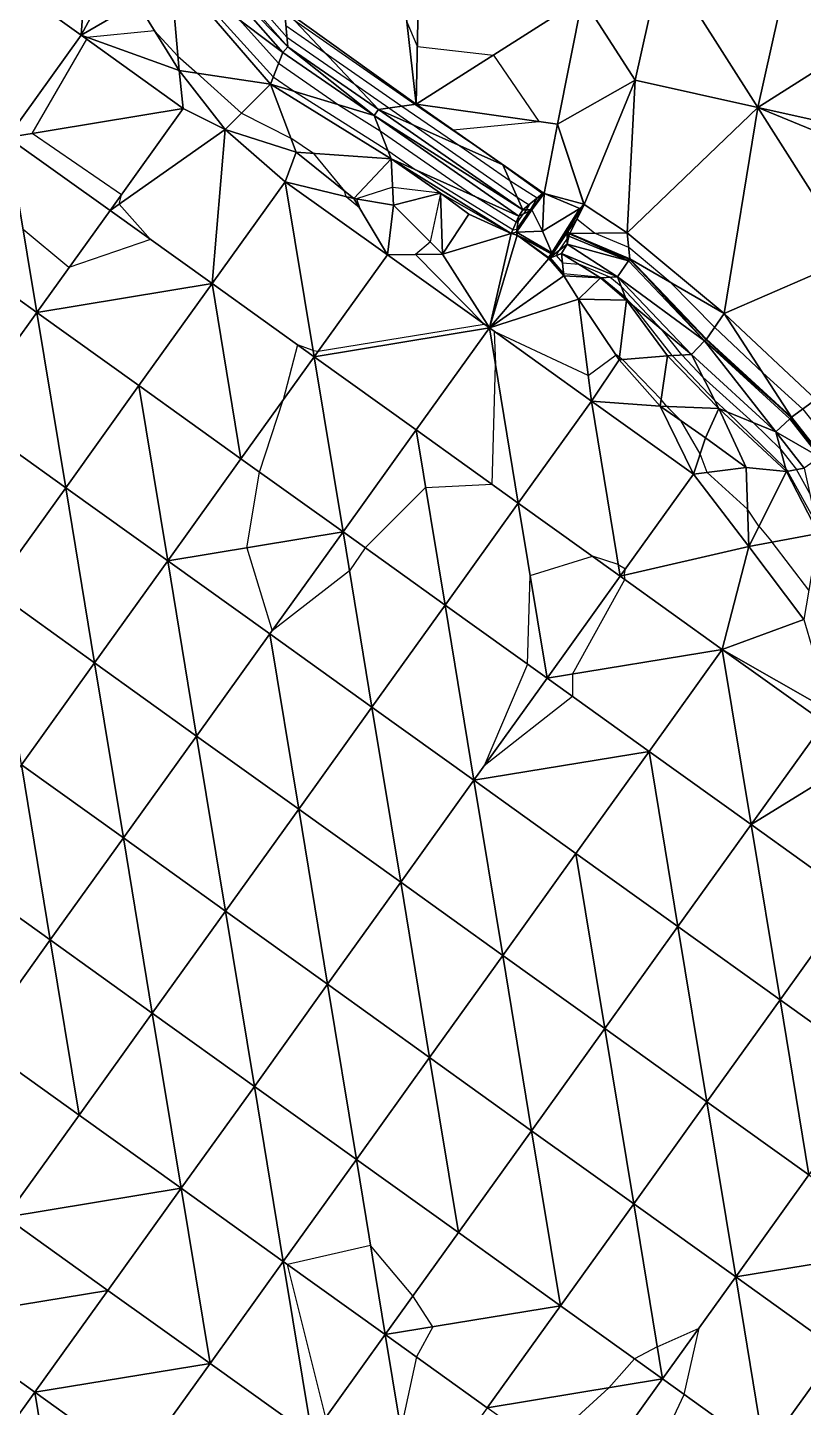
# Model space of a CAD drawing. Extents: x 452550 to 453808, y 451368 to 453069.
# Drawn here: x 453144.6 to 453206.4, y 452437.3 to 452547.2 of the extents above; entities that cross this region are included whole.
import ezdxf

# ---------------------------------------------------------------- set-up
doc = ezdxf.new("R2010")
doc.units = 0
doc.header["$LTSCALE"] = 0.35
doc.header["$MEASUREMENT"] = 0
doc.linetypes.add('DASHED', pattern=[5442.857143, 3628.571429, -1814.285714])
doc.layers.add('Default', color=42, linetype='Continuous', lineweight=25)
doc.layers.add('FPS_Contours-Minor', color=40, linetype='DASHED', lineweight=25)

msp = doc.modelspace()

# ---------------------------------------------------------------- linework, layer by layer
at = {"layer": 'Default', "color": 8, "linetype": 'Continuous', "lineweight": 25}
for points in [[(453148.86, 452546.59, 14), (453140.73, 452552.42, 13.89), (453149.36, 452553.77, 13.92)], [(453151.88, 452552.27, 13.92), (453148.86, 452546.59, 14), (453149.36, 452553.77, 13.92)], [(453164.91, 452545.23, 12.61), (453155.94, 452551.98, 13.63), (453157.26, 452553.94, 12.6)], [(453157.26, 452553.94, 12.6), (453157.71, 452554.34, 12.6), (453165.31, 452545.68, 12.61)], [(453165.31, 452545.68, 12.61), (453164.91, 452545.23, 12.61), (453157.26, 452553.94, 12.6)], [(453157.71, 452554.34, 12.6), (453165.05, 452548.61, 14.15), (453165.31, 452545.68, 12.61)], [(453165.05, 452548.61, 14.15), (453174.08, 452554.02, 13.96), (453175.54, 452541.11, 14.05)], [(453175.54, 452541.11, 14.05), (453174.08, 452554.02, 13.96), (453175.8, 452554.3, 13.91)], [(453188.79, 452549.54, 13.95), (453175.54, 452541.11, 14.05), (453175.8, 452554.3, 13.91)], [(453195.16, 452552.78, 13.88), (453192.98, 452543.02, 13.9), (453188.79, 452549.54, 13.95)], [(453192.98, 452543.02, 13.9), (453195.16, 452552.78, 13.88), (453202.74, 452540.84, 13.9)], [(453202.74, 452540.84, 13.9), (453195.16, 452552.78, 13.88), (453204.92, 452550.6, 13.89)], [(453148.86, 452546.59, 14), (453143.03, 452538.46, 13.99), (453140.73, 452552.42, 13.89)], [(453153.32, 452549.19, 13.96), (453148.86, 452546.59, 14), (453151.88, 452552.27, 13.92)], [(453155.94, 452551.98, 13.63), (453156.66, 452543.79, 14.06), (453153.32, 452549.19, 13.96)], [(453164.91, 452545.23, 12.61), (453163.94, 452542.71, 13.75), (453155.94, 452551.98, 13.63)], [(453163.94, 452542.71, 13.75), (453156.66, 452543.79, 14.06), (453155.94, 452551.98, 13.63)], [(453202.74, 452540.84, 13.9), (453204.92, 452550.6, 13.89), (453214.68, 452548.42, 13.91)], [(453156.66, 452543.79, 14.06), (453148.86, 452546.59, 14), (453153.32, 452549.19, 13.96)], [(453188.79, 452549.54, 13.95), (453186.8, 452539.52, 13.99), (453175.54, 452541.11, 14.05)], [(453188.79, 452549.54, 13.95), (453192.98, 452543.02, 13.9), (453186.8, 452539.52, 13.99)], [(453172.53, 452540.69, 12.61), (453165.31, 452545.68, 12.61), (453165.05, 452548.61, 14.15)], [(453172.53, 452540.69, 12.61), (453165.05, 452548.61, 14.15), (453175.54, 452541.11, 14.05)], [(453212.5, 452538.66, 13.87), (453202.74, 452540.84, 13.9), (453214.68, 452548.42, 13.91)], [(453156.98, 452540.76, 14.07), (453143.03, 452538.46, 13.99), (453148.86, 452546.59, 14)], [(453156.98, 452540.76, 14.07), (453148.86, 452546.59, 14), (453156.66, 452543.79, 14.06)], [(453172.19, 452540.2, 12.61), (453163.94, 452542.71, 13.75), (453164.91, 452545.23, 12.61)], [(453165.31, 452545.68, 12.61), (453172.19, 452540.2, 12.61), (453164.91, 452545.23, 12.61)], [(453165.31, 452545.68, 12.61), (453172.53, 452540.69, 12.61), (453172.19, 452540.2, 12.61)], [(453163.94, 452542.71, 13.75), (453160.32, 452539.09, 14.14), (453156.66, 452543.79, 14.06)], [(453160.32, 452539.09, 14.14), (453156.98, 452540.76, 14.07), (453156.66, 452543.79, 14.06)], [(453163.94, 452542.71, 13.75), (453165.98, 452537.27, 14.06), (453160.32, 452539.09, 14.14)], [(453173.55, 452536.75, 13.72), (453165.98, 452537.27, 14.06), (453163.94, 452542.71, 13.75)], [(453172.19, 452540.2, 12.61), (453173.55, 452536.75, 13.72), (453163.94, 452542.71, 13.75)], [(453186.8, 452539.52, 13.99), (453192.98, 452543.02, 13.9), (453188.91, 452533.12, 13.85)], [(453188.91, 452533.12, 13.85), (453192.98, 452543.02, 13.9), (453192.34, 452530.86, 13.95)], [(453192.98, 452543.02, 13.9), (453202.74, 452540.84, 13.9), (453192.34, 452530.86, 13.95)], [(453151.16, 452532.64, 13.99), (453143.03, 452538.46, 13.99), (453156.98, 452540.76, 14.07)], [(453151.16, 452532.64, 13.99), (453156.98, 452540.76, 14.07), (453160.32, 452539.09, 14.14)], [(453172.19, 452540.2, 12.61), (453172.53, 452540.69, 12.61), (453184.04, 452532.68, 12.61)], [(453172.53, 452540.69, 12.61), (453175.54, 452541.11, 14.05), (453182.43, 452536.26, 13.97)], [(453172.53, 452540.69, 12.61), (453182.43, 452536.26, 13.97), (453184.04, 452532.68, 12.61)], [(453182.43, 452536.26, 13.97), (453175.54, 452541.11, 14.05), (453185.73, 452533.98, 13.89)], [(453175.54, 452541.11, 14.05), (453186.8, 452539.52, 13.99), (453185.73, 452533.98, 13.89)], [(453202.74, 452540.84, 13.9), (453200.05, 452524.43, 13.96), (453192.34, 452530.86, 13.95)], [(453202.74, 452540.84, 13.9), (453210.32, 452528.9, 14.03), (453200.05, 452524.43, 13.96)], [(453202.74, 452540.84, 13.9), (453212.5, 452538.66, 13.87), (453212.3, 452536.9, 13.9)], [(453210.32, 452528.9, 14.03), (453202.74, 452540.84, 13.9), (453212.3, 452536.9, 13.9)], [(453183.7, 452532.18, 12.61), (453173.55, 452536.75, 13.72), (453172.19, 452540.2, 12.61)], [(453184.04, 452532.68, 12.61), (453183.7, 452532.18, 12.61), (453172.19, 452540.2, 12.61)], [(453186.8, 452539.52, 13.99), (453188.88, 452533.13, 13.81), (453185.73, 452533.98, 13.89)], [(453186.8, 452539.52, 13.99), (453188.91, 452533.12, 13.85), (453188.88, 452533.13, 13.81)], [(453145.33, 452524.51, 14.01), (453137.2, 452530.34, 14), (453143.03, 452538.46, 13.99)], [(453151.16, 452532.64, 13.99), (453145.33, 452524.51, 14.01), (453143.03, 452538.46, 13.99)], [(453159.28, 452526.81, 14.02), (453151.16, 452532.64, 13.99), (453160.32, 452539.09, 14.14)], [(453165.11, 452534.93, 14.1), (453159.28, 452526.81, 14.02), (453160.32, 452539.09, 14.14)], [(453165.98, 452537.27, 14.06), (453165.11, 452534.93, 14.1), (453160.32, 452539.09, 14.14)], [(453170.57, 452533.59, 13.99), (453165.11, 452534.93, 14.1), (453165.98, 452537.27, 14.06)], [(453173.55, 452536.75, 13.72), (453170.57, 452533.59, 13.99), (453165.98, 452537.27, 14.06)], [(453173.55, 452536.75, 13.72), (453173.74, 452533.05, 14.18), (453170.57, 452533.59, 13.99)], [(453183.1, 452530.79, 13.74), (453177.47, 452534.02, 14), (453173.55, 452536.75, 13.72)], [(453173.55, 452536.75, 13.72), (453177.47, 452534.02, 14), (453173.74, 452533.05, 14.18)], [(453183.7, 452532.18, 12.61), (453183.1, 452530.79, 13.74), (453173.55, 452536.75, 13.72)], [(453185.73, 452533.98, 13.89), (453185.59, 452533.98, 13.82), (453182.43, 452536.26, 13.97)], [(453182.43, 452536.26, 13.97), (453185.59, 452533.98, 13.82), (453184.04, 452532.68, 12.61)], [(453167.41, 452520.98, 14), (453159.28, 452526.81, 14.02), (453165.11, 452534.93, 14.1)], [(453173.24, 452529.11, 14.06), (453167.41, 452520.98, 14), (453165.11, 452534.93, 14.1)], [(453173.24, 452529.11, 14.06), (453165.11, 452534.93, 14.1), (453170.57, 452533.59, 13.99)], [(453177.47, 452534.02, 14), (453177.64, 452529.16, 13.94), (453173.74, 452533.05, 14.18)], [(453183.1, 452530.79, 13.74), (453179.73, 452532.33, 13.76), (453177.47, 452534.02, 14)], [(453177.47, 452534.02, 14), (453179.73, 452532.33, 13.76), (453177.64, 452529.16, 13.94)], [(453185.59, 452533.98, 13.82), (453184.75, 452532.7, 13.69), (453184.04, 452532.68, 12.61)], [(453185.58, 452530.98, 13.83), (453184.75, 452532.7, 13.69), (453185.73, 452533.98, 13.89)], [(453184.75, 452532.7, 13.69), (453185.59, 452533.98, 13.82), (453185.73, 452533.98, 13.89)], [(453185.58, 452530.98, 13.83), (453185.73, 452533.98, 13.89), (453188.57, 452532.78, 13.78)], [(453185.73, 452533.98, 13.89), (453188.88, 452533.13, 13.81), (453188.57, 452532.78, 13.78)], [(453173.74, 452533.05, 14.18), (453173.24, 452529.11, 14.06), (453170.57, 452533.59, 13.99)], [(453177.64, 452529.16, 13.94), (453173.24, 452529.11, 14.06), (453173.74, 452533.05, 14.18)], [(453184.75, 452532.7, 13.69), (453185.58, 452530.98, 13.83), (453183.51, 452530.92, 13.7)], [(453183.7, 452532.18, 12.61), (453184.75, 452532.7, 13.69), (453183.51, 452530.92, 13.7)], [(453184.04, 452532.68, 12.61), (453184.75, 452532.7, 13.69), (453183.7, 452532.18, 12.61)], [(453186.33, 452529.27, 13.65), (453185.58, 452530.98, 13.83), (453188.57, 452532.78, 13.78)], [(453187.56, 452531.01, 13.63), (453186.09, 452528.8, 13.62), (453188.91, 452533.12, 13.85)], [(453186.09, 452528.8, 13.62), (453186.33, 452529.27, 13.65), (453188.91, 452533.12, 13.85)], [(453186.33, 452529.27, 13.65), (453188.57, 452532.78, 13.78), (453188.91, 452533.12, 13.85)], [(453188.91, 452533.12, 13.85), (453187.77, 452530.79, 13.16), (453187.56, 452531.01, 13.63)], [(453188.91, 452533.12, 13.85), (453192.34, 452530.86, 13.95), (453187.77, 452530.79, 13.16)], [(453188.88, 452533.13, 13.81), (453188.91, 452533.12, 13.85), (453188.57, 452532.78, 13.78)], [(453159.28, 452526.81, 14.02), (453145.33, 452524.51, 14.01), (453151.16, 452532.64, 13.99)], [(453179.73, 452532.33, 13.76), (453183.1, 452530.79, 13.74), (453177.64, 452529.16, 13.94)], [(453183.51, 452530.92, 13.7), (453183.1, 452530.79, 13.74), (453183.7, 452532.18, 12.61)], [(453183.1, 452530.79, 13.74), (453181.36, 452523.28, 14), (453177.64, 452529.16, 13.94)], [(453183.57, 452530.68, 13.72), (453181.36, 452523.28, 14), (453183.1, 452530.79, 13.74)], [(453186.09, 452528.8, 13.62), (453181.36, 452523.28, 14), (453183.57, 452530.68, 13.72)], [(453183.51, 452530.92, 13.7), (453183.57, 452530.68, 13.72), (453183.1, 452530.79, 13.74)], [(453183.51, 452530.92, 13.7), (453185.58, 452530.98, 13.83), (453186.33, 452529.27, 13.65)], [(453183.57, 452530.68, 13.72), (453183.51, 452530.92, 13.7), (453186.33, 452529.27, 13.65)], [(453186.27, 452529.17, 13.64), (453186.07, 452528.88, 13.63), (453183.57, 452530.68, 13.72)], [(453186.09, 452528.8, 13.62), (453183.57, 452530.68, 13.72), (453186.07, 452528.88, 13.63)], [(453186.33, 452529.27, 13.65), (453186.27, 452529.17, 13.64), (453183.57, 452530.68, 13.72)], [(453187.56, 452531.01, 13.63), (453187.55, 452529.95, 12.55), (453186.09, 452528.8, 13.62)], [(453187.55, 452529.95, 12.55), (453187.56, 452531.01, 13.63), (453187.69, 452530.6, 12.56)], [(453187.55, 452529.95, 12.55), (453187.69, 452530.6, 12.56), (453192.44, 452528.62, 12.56)], [(453187.56, 452531.01, 13.63), (453187.77, 452530.79, 13.16), (453187.69, 452530.6, 12.56)], [(453187.69, 452530.6, 12.56), (453187.77, 452530.79, 13.16), (453192.44, 452528.62, 12.56)], [(453187.77, 452530.79, 13.16), (453192.34, 452530.86, 13.95), (453192.55, 452528.79, 13.16)], [(453192.44, 452528.62, 12.56), (453187.77, 452530.79, 13.16), (453192.55, 452528.79, 13.16)], [(453192.34, 452530.86, 13.95), (453200.05, 452524.43, 13.96), (453192.55, 452528.79, 13.16)], [(453145.33, 452524.51, 14.01), (453139.5, 452516.38, 14.03), (453137.2, 452530.34, 14)], [(453187.55, 452529.95, 12.55), (453187.11, 452529.22, 12.56), (453186.09, 452528.8, 13.62)], [(453187.11, 452529.22, 12.56), (453187.55, 452529.95, 12.55), (453191.57, 452527.35, 12.56)], [(453187.55, 452529.95, 12.55), (453192.44, 452528.62, 12.56), (453191.57, 452527.35, 12.56)], [(453181.36, 452523.28, 14), (453167.41, 452520.98, 14), (453173.24, 452529.11, 14.06)], [(453181.36, 452523.28, 14), (453173.24, 452529.11, 14.06), (453177.64, 452529.16, 13.94)], [(453181.36, 452523.28, 14), (453186.09, 452528.8, 13.62), (453187.28, 452527.43, 13.61)], [(453186.09, 452528.8, 13.62), (453186.07, 452528.88, 13.63), (453186.27, 452529.17, 13.64)], [(453186.09, 452528.8, 13.62), (453186.27, 452529.17, 13.64), (453186.33, 452529.27, 13.65)], [(453187.28, 452527.43, 13.61), (453186.09, 452528.8, 13.62), (453187.11, 452529.22, 12.56)], [(453190.21, 452527.26, 13.55), (453187.28, 452527.43, 13.61), (453187.11, 452529.22, 12.56)], [(453190.21, 452527.26, 13.55), (453187.11, 452529.22, 12.56), (453191.57, 452527.35, 12.56)], [(453191.57, 452527.35, 12.56), (453192.44, 452528.62, 12.56), (453198.5, 452522.24, 12.51)], [(453192.44, 452528.62, 12.56), (453192.55, 452528.79, 13.16), (453198.5, 452522.24, 12.51)], [(453192.55, 452528.79, 13.16), (453200.05, 452524.43, 13.96), (453198.64, 452522.39, 13.11)], [(453192.55, 452528.79, 13.16), (453198.64, 452522.39, 13.11), (453198.5, 452522.24, 12.51)], [(453210.32, 452528.9, 14.03), (453207.36, 452517.59, 13.9), (453200.05, 452524.43, 13.96)], [(453181.36, 452523.28, 14), (453187.28, 452527.43, 13.61), (453188.45, 452525.56, 13.8)], [(453187.28, 452527.43, 13.61), (453190.21, 452527.26, 13.55), (453188.45, 452525.56, 13.8)], [(453190.21, 452527.26, 13.55), (453192.28, 452525.49, 13.62), (453188.45, 452525.56, 13.8)], [(453192.28, 452525.49, 13.62), (453190.21, 452527.26, 13.55), (453191.57, 452527.35, 12.56)], [(453191.57, 452527.35, 12.56), (453198.5, 452522.24, 12.51), (453197.45, 452521.17, 12.51)], [(453192.28, 452525.49, 13.62), (453191.57, 452527.35, 12.56), (453197.45, 452521.17, 12.51)], [(453153.46, 452518.68, 14.02), (453145.33, 452524.51, 14.01), (453159.28, 452526.81, 14.02)], [(453161.58, 452512.85, 14), (453153.46, 452518.68, 14.02), (453159.28, 452526.81, 14.02)], [(453167.41, 452520.98, 14), (453161.58, 452512.85, 14), (453159.28, 452526.81, 14.02)], [(453189.49, 452517.45, 14.07), (453181.36, 452523.28, 14), (453188.45, 452525.56, 13.8)], [(453189.49, 452517.45, 14.07), (453188.45, 452525.56, 13.8), (453191.71, 452520.74, 14.02)], [(453188.45, 452525.56, 13.8), (453192.28, 452525.49, 13.62), (453191.71, 452520.74, 14.02)], [(453192.28, 452525.49, 13.62), (453195.54, 452521.06, 13.74), (453191.71, 452520.74, 14.02)], [(453197.45, 452521.17, 12.51), (453195.54, 452521.06, 13.74), (453192.28, 452525.49, 13.62)], [(453147.63, 452510.55, 14.02), (453139.5, 452516.38, 14.03), (453145.33, 452524.51, 14.01)], [(453153.46, 452518.68, 14.02), (453147.63, 452510.55, 14.02), (453145.33, 452524.51, 14.01)], [(453198.64, 452522.39, 13.11), (453200.05, 452524.43, 13.96), (453205.42, 452516.16, 13.16)], [(453200.05, 452524.43, 13.96), (453207.36, 452517.59, 13.9), (453205.42, 452516.16, 13.16)], [(453175.54, 452515.15, 13.96), (453167.41, 452520.98, 14), (453181.36, 452523.28, 14)], [(453183.66, 452509.32, 14.01), (453175.54, 452515.15, 13.96), (453181.36, 452523.28, 14)], [(453189.49, 452517.45, 14.07), (453183.66, 452509.32, 14.01), (453181.36, 452523.28, 14)], [(453197.45, 452521.17, 12.51), (453198.5, 452522.24, 12.51), (453204.17, 452515, 12.56)], [(453198.5, 452522.24, 12.51), (453198.64, 452522.39, 13.11), (453205.42, 452516.16, 13.16)], [(453198.5, 452522.24, 12.51), (453205.42, 452516.16, 13.16), (453205.28, 452516.03, 12.56)], [(453198.5, 452522.24, 12.51), (453205.28, 452516.03, 12.56), (453204.17, 452515, 12.56)], [(453169.71, 452507.03, 13.98), (453161.58, 452512.85, 14), (453167.41, 452520.98, 14)], [(453175.54, 452515.15, 13.96), (453169.71, 452507.03, 13.98), (453167.41, 452520.98, 14)], [(453189.49, 452517.45, 14.07), (453191.71, 452520.74, 14.02), (453194.96, 452517.05, 14.04)], [(453191.71, 452520.74, 14.02), (453195.54, 452521.06, 13.74), (453194.96, 452517.05, 14.04)], [(453199.63, 452516.87, 13.67), (453194.96, 452517.05, 14.04), (453195.54, 452521.06, 13.74)], [(453197.45, 452521.17, 12.51), (453199.63, 452516.87, 13.67), (453195.54, 452521.06, 13.74)], [(453199.63, 452516.87, 13.67), (453197.45, 452521.17, 12.51), (453204.17, 452515, 12.56)], [(453155.75, 452504.73, 14.02), (453147.63, 452510.55, 14.02), (453153.46, 452518.68, 14.02)], [(453161.58, 452512.85, 14), (453155.75, 452504.73, 14.02), (453153.46, 452518.68, 14.02)], [(453191.79, 452503.5, 14), (453183.66, 452509.32, 14.01), (453189.49, 452517.45, 14.07)], [(453197.62, 452511.62, 14.06), (453191.79, 452503.5, 14), (453189.49, 452517.45, 14.07)], [(453197.62, 452511.62, 14.06), (453189.49, 452517.45, 14.07), (453194.96, 452517.05, 14.04)], [(453205.42, 452516.16, 13.16), (453207.36, 452517.59, 13.9), (453207.83, 452513.09, 13.17)], [(453147.63, 452510.55, 14.02), (453141.8, 452502.43, 14.04), (453139.5, 452516.38, 14.03)], [(453197.62, 452511.62, 14.06), (453194.96, 452517.05, 14.04), (453198.56, 452514.52, 13.95)], [(453194.96, 452517.05, 14.04), (453199.63, 452516.87, 13.67), (453198.56, 452514.52, 13.95)], [(453198.56, 452514.52, 13.95), (453199.63, 452516.87, 13.67), (453201.81, 452512.17, 13.82)], [(453204.17, 452515, 12.56), (453205.01, 452511.85, 13.57), (453199.63, 452516.87, 13.67)], [(453205.01, 452511.85, 13.57), (453201.81, 452512.17, 13.82), (453199.63, 452516.87, 13.67)], [(453177.83, 452501.2, 14.08), (453169.71, 452507.03, 13.98), (453175.54, 452515.15, 13.96)], [(453183.66, 452509.32, 14.01), (453177.83, 452501.2, 14.08), (453175.54, 452515.15, 13.96)], [(453205.28, 452516.03, 12.56), (453207.67, 452512.98, 12.57), (453204.17, 452515, 12.56)], [(453205.42, 452516.16, 13.16), (453207.83, 452513.09, 13.17), (453205.28, 452516.03, 12.56)], [(453205.28, 452516.03, 12.56), (453207.83, 452513.09, 13.17), (453207.67, 452512.98, 12.57)], [(453197.62, 452511.62, 14.06), (453198.56, 452514.52, 13.95), (453201.81, 452512.17, 13.82)], [(453204.17, 452515, 12.56), (453207.67, 452512.98, 12.57), (453206.43, 452512.12, 12.57)], [(453205.01, 452511.85, 13.57), (453204.17, 452515, 12.56), (453206.43, 452512.12, 12.57)], [(453169.71, 452507.03, 13.98), (453155.75, 452504.73, 14.02), (453161.58, 452512.85, 14)], [(453197.62, 452511.62, 14.06), (453201.81, 452512.17, 13.82), (453202.02, 452505.87, 14.16)], [(453201.81, 452512.17, 13.82), (453205.01, 452511.85, 13.57), (453202.02, 452505.87, 14.16)], [(453205.01, 452511.85, 13.57), (453207.56, 452506.89, 13.68), (453202.02, 452505.87, 14.16)], [(453207.56, 452506.89, 13.68), (453205.01, 452511.85, 13.57), (453206.43, 452512.12, 12.57)], [(453191.79, 452503.5, 14), (453197.62, 452511.62, 14.06), (453202.02, 452505.87, 14.16)], [(453149.93, 452496.6, 14.05), (453141.8, 452502.43, 14.04), (453147.63, 452510.55, 14.02)], [(453155.75, 452504.73, 14.02), (453149.93, 452496.6, 14.05), (453147.63, 452510.55, 14.02)], [(453185.96, 452495.37, 13.98), (453177.83, 452501.2, 14.08), (453183.66, 452509.32, 14.01)], [(453191.79, 452503.5, 14), (453185.96, 452495.37, 13.98), (453183.66, 452509.32, 14.01)], [(453163.88, 452498.9, 14), (453155.75, 452504.73, 14.02), (453169.71, 452507.03, 13.98)], [(453172.01, 452493.07, 14.08), (453163.88, 452498.9, 14), (453169.71, 452507.03, 13.98)], [(453177.83, 452501.2, 14.08), (453172.01, 452493.07, 14.08), (453169.71, 452507.03, 13.98)], [(453202.02, 452505.87, 14.16), (453207.56, 452506.89, 13.68), (453206.41, 452500.05, 14.17)], [(453199.91, 452497.67, 14.11), (453191.79, 452503.5, 14), (453202.02, 452505.87, 14.16)], [(453199.91, 452497.67, 14.11), (453202.02, 452505.87, 14.16), (453206.41, 452500.05, 14.17)], [(453158.05, 452490.77, 14.01), (453149.93, 452496.6, 14.05), (453155.75, 452504.73, 14.02)], [(453163.88, 452498.9, 14), (453158.05, 452490.77, 14.01), (453155.75, 452504.73, 14.02)], [(453199.91, 452497.67, 14.11), (453185.96, 452495.37, 13.98), (453191.79, 452503.5, 14)], [(453149.93, 452496.6, 14.05), (453144.1, 452488.47, 14.04), (453141.8, 452502.43, 14.04)], [(453180.13, 452487.24, 14), (453172.01, 452493.07, 14.08), (453177.83, 452501.2, 14.08)], [(453185.96, 452495.37, 13.98), (453180.13, 452487.24, 14), (453177.83, 452501.2, 14.08)], [(453199.91, 452497.67, 14.11), (453206.41, 452500.05, 14.17), (453208.56, 452492.71, 14.18)], [(453166.18, 452484.94, 14.08), (453158.05, 452490.77, 14.01), (453163.88, 452498.9, 14)], [(453172.01, 452493.07, 14.08), (453166.18, 452484.94, 14.08), (453163.88, 452498.9, 14)], [(453194.09, 452489.54, 14.06), (453185.96, 452495.37, 13.98), (453199.91, 452497.67, 14.11)], [(453202.21, 452483.71, 14.07), (453194.09, 452489.54, 14.06), (453199.91, 452497.67, 14.11)], [(453208.04, 452491.84, 14.11), (453202.21, 452483.71, 14.07), (453199.91, 452497.67, 14.11)], [(453208.04, 452491.84, 14.11), (453199.91, 452497.67, 14.11), (453208.56, 452492.71, 14.18)], [(453152.22, 452482.65, 14.03), (453144.1, 452488.47, 14.04), (453149.93, 452496.6, 14.05)], [(453158.05, 452490.77, 14.01), (453152.22, 452482.65, 14.03), (453149.93, 452496.6, 14.05)], [(453194.09, 452489.54, 14.06), (453180.13, 452487.24, 14), (453185.96, 452495.37, 13.98)], [(453174.3, 452479.12, 14.01), (453166.18, 452484.94, 14.08), (453172.01, 452493.07, 14.08)], [(453180.13, 452487.24, 14), (453174.3, 452479.12, 14.01), (453172.01, 452493.07, 14.08)], [(453202.21, 452483.71, 14.07), (453208.04, 452491.84, 14.11), (453210.98, 452489.15, 14.1)], [(453160.35, 452476.82, 14.09), (453152.22, 452482.65, 14.03), (453158.05, 452490.77, 14.01)], [(453166.18, 452484.94, 14.08), (453160.35, 452476.82, 14.09), (453158.05, 452490.77, 14.01)], [(453188.26, 452481.42, 14.04), (453180.13, 452487.24, 14), (453194.09, 452489.54, 14.06)], [(453196.38, 452475.59, 14.07), (453188.26, 452481.42, 14.04), (453194.09, 452489.54, 14.06)], [(453202.21, 452483.71, 14.07), (453196.38, 452475.59, 14.07), (453194.09, 452489.54, 14.06)], [(453210.34, 452477.89, 14.03), (453202.21, 452483.71, 14.07), (453210.98, 452489.15, 14.1)], [(453146.4, 452474.52, 14.02), (453138.27, 452480.35, 14.02), (453144.1, 452488.47, 14.04)], [(453152.22, 452482.65, 14.03), (453146.4, 452474.52, 14.02), (453144.1, 452488.47, 14.04)], [(453182.43, 452473.29, 14.05), (453174.3, 452479.12, 14.01), (453180.13, 452487.24, 14)], [(453188.26, 452481.42, 14.04), (453182.43, 452473.29, 14.05), (453180.13, 452487.24, 14)], [(453168.48, 452470.99, 14.03), (453160.35, 452476.82, 14.09), (453166.18, 452484.94, 14.08)], [(453174.3, 452479.12, 14.01), (453168.48, 452470.99, 14.03), (453166.18, 452484.94, 14.08)], [(453204.51, 452469.76, 14.03), (453196.38, 452475.59, 14.07), (453202.21, 452483.71, 14.07)], [(453210.34, 452477.89, 14.03), (453204.51, 452469.76, 14.03), (453202.21, 452483.71, 14.07)], [(453154.52, 452468.69, 14.08), (453146.4, 452474.52, 14.02), (453152.22, 452482.65, 14.03)], [(453160.35, 452476.82, 14.09), (453154.52, 452468.69, 14.08), (453152.22, 452482.65, 14.03)], [(453190.56, 452467.46, 14.07), (453182.43, 452473.29, 14.05), (453188.26, 452481.42, 14.04)], [(453196.38, 452475.59, 14.07), (453190.56, 452467.46, 14.07), (453188.26, 452481.42, 14.04)], [(453146.4, 452474.52, 14.02), (453140.57, 452466.39, 14.02), (453138.27, 452480.35, 14.02)], [(453176.6, 452465.16, 14.04), (453168.48, 452470.99, 14.03), (453174.3, 452479.12, 14.01)], [(453182.43, 452473.29, 14.05), (453176.6, 452465.16, 14.04), (453174.3, 452479.12, 14.01)], [(453212.64, 452463.93, 14.03), (453204.51, 452469.76, 14.03), (453210.34, 452477.89, 14.03)], [(453162.65, 452462.86, 14.01), (453154.52, 452468.69, 14.08), (453160.35, 452476.82, 14.09)], [(453168.48, 452470.99, 14.03), (453162.65, 452462.86, 14.01), (453160.35, 452476.82, 14.09)], [(453198.68, 452461.63, 14.05), (453190.56, 452467.46, 14.07), (453196.38, 452475.59, 14.07)], [(453204.51, 452469.76, 14.03), (453198.68, 452461.63, 14.05), (453196.38, 452475.59, 14.07)], [(453148.69, 452460.57, 14.08), (453140.57, 452466.39, 14.02), (453146.4, 452474.52, 14.02)], [(453154.52, 452468.69, 14.08), (453148.69, 452460.57, 14.08), (453146.4, 452474.52, 14.02)], [(453184.73, 452459.33, 14.06), (453176.6, 452465.16, 14.04), (453182.43, 452473.29, 14.05)], [(453190.56, 452467.46, 14.07), (453184.73, 452459.33, 14.06), (453182.43, 452473.29, 14.05)], [(453170.77, 452457.04, 14.01), (453162.65, 452462.86, 14.01), (453168.48, 452470.99, 14.03)], [(453176.6, 452465.16, 14.04), (453170.77, 452457.04, 14.01), (453168.48, 452470.99, 14.03)], [(453206.81, 452455.81, 14.02), (453198.68, 452461.63, 14.05), (453204.51, 452469.76, 14.03)], [(453212.64, 452463.93, 14.03), (453206.81, 452455.81, 14.02), (453204.51, 452469.76, 14.03)], [(453156.82, 452454.74, 14.01), (453148.69, 452460.57, 14.08), (453154.52, 452468.69, 14.08)], [(453162.65, 452462.86, 14.01), (453156.82, 452454.74, 14.01), (453154.52, 452468.69, 14.08)], [(453192.86, 452453.51, 14.06), (453184.73, 452459.33, 14.06), (453190.56, 452467.46, 14.07)], [(453198.68, 452461.63, 14.05), (453192.86, 452453.51, 14.06), (453190.56, 452467.46, 14.07)], [(453148.69, 452460.57, 14.08), (453142.87, 452452.44, 14.05), (453140.57, 452466.39, 14.02)], [(453178.9, 452451.21, 14.02), (453170.77, 452457.04, 14.01), (453176.6, 452465.16, 14.04)], [(453184.73, 452459.33, 14.06), (453178.9, 452451.21, 14.02), (453176.6, 452465.16, 14.04)], [(453164.95, 452448.91, 14), (453156.82, 452454.74, 14.01), (453162.65, 452462.86, 14.01)], [(453170.77, 452457.04, 14.01), (453164.95, 452448.91, 14), (453162.65, 452462.86, 14.01)], [(453200.98, 452447.68, 14.01), (453192.86, 452453.51, 14.06), (453198.68, 452461.63, 14.05)], [(453206.81, 452455.81, 14.02), (453200.98, 452447.68, 14.01), (453198.68, 452461.63, 14.05)], [(453156.82, 452454.74, 14.01), (453142.87, 452452.44, 14.05), (453148.69, 452460.57, 14.08)], [(453187.03, 452445.38, 14.04), (453178.9, 452451.21, 14.02), (453184.73, 452459.33, 14.06)], [(453192.86, 452453.51, 14.06), (453187.03, 452445.38, 14.04), (453184.73, 452459.33, 14.06)], [(453173.07, 452443.08, 13.99), (453164.95, 452448.91, 14), (453170.77, 452457.04, 14.01)], [(453178.9, 452451.21, 14.02), (453173.07, 452443.08, 13.99), (453170.77, 452457.04, 14.01)], [(453214.94, 452449.98, 14.08), (453200.98, 452447.68, 14.01), (453206.81, 452455.81, 14.02)], [(453150.99, 452446.61, 14), (453142.87, 452452.44, 14.05), (453156.82, 452454.74, 14.01)], [(453159.12, 452440.78, 14.01), (453150.99, 452446.61, 14), (453156.82, 452454.74, 14.01)], [(453164.95, 452448.91, 14), (453159.12, 452440.78, 14.01), (453156.82, 452454.74, 14.01)], [(453195.15, 452439.55, 13.99), (453187.03, 452445.38, 14.04), (453192.86, 452453.51, 14.06)], [(453200.98, 452447.68, 14.01), (453195.15, 452439.55, 13.99), (453192.86, 452453.51, 14.06)], [(453150.99, 452446.61, 14), (453137.04, 452444.31, 14.02), (453142.87, 452452.44, 14.05)], [(453187.03, 452445.38, 14.04), (453173.07, 452443.08, 13.99), (453178.9, 452451.21, 14.02)], [(453209.11, 452441.85, 14.07), (453200.98, 452447.68, 14.01), (453214.94, 452449.98, 14.08)], [(453167.25, 452434.96, 14), (453159.12, 452440.78, 14.01), (453164.95, 452448.91, 14)], [(453173.07, 452443.08, 13.99), (453167.25, 452434.96, 14), (453164.95, 452448.91, 14)], [(453203.28, 452433.73, 14.05), (453195.15, 452439.55, 13.99), (453200.98, 452447.68, 14.01)], [(453209.11, 452441.85, 14.07), (453203.28, 452433.73, 14.05), (453200.98, 452447.68, 14.01)], [(453145.16, 452438.49, 14.01), (453137.04, 452444.31, 14.02), (453150.99, 452446.61, 14)], [(453159.12, 452440.78, 14.01), (453145.16, 452438.49, 14.01), (453150.99, 452446.61, 14)], [(453181.2, 452437.25, 14.03), (453173.07, 452443.08, 13.99), (453187.03, 452445.38, 14.04)], [(453195.15, 452439.55, 13.99), (453181.2, 452437.25, 14.03), (453187.03, 452445.38, 14.04)], [(453145.16, 452438.49, 14.01), (453139.34, 452430.36, 14.02), (453137.04, 452444.31, 14.02)], [(453175.37, 452429.13, 14.01), (453167.25, 452434.96, 14), (453173.07, 452443.08, 13.99)], [(453181.2, 452437.25, 14.03), (453175.37, 452429.13, 14.01), (453173.07, 452443.08, 13.99)], [(453211.41, 452427.9, 14), (453203.28, 452433.73, 14.05), (453209.11, 452441.85, 14.07)], [(453153.29, 452432.66, 14.02), (453145.16, 452438.49, 14.01), (453159.12, 452440.78, 14.01)], [(453167.25, 452434.96, 14), (453153.29, 452432.66, 14.02), (453159.12, 452440.78, 14.01)], [(453189.33, 452431.43, 13.97), (453181.2, 452437.25, 14.03), (453195.15, 452439.55, 13.99)], [(453203.28, 452433.73, 14.05), (453189.33, 452431.43, 13.97), (453195.15, 452439.55, 13.99)], [(453147.46, 452424.53, 14.04), (453139.34, 452430.36, 14.02), (453145.16, 452438.49, 14.01)], [(453153.29, 452432.66, 14.02), (453147.46, 452424.53, 14.04), (453145.16, 452438.49, 14.01)]]:
    msp.add_3dface(points, dxfattribs=at)
at = {"layer": 'FPS_Contours-Minor', "color": 12, "linetype": 'Continuous', "lineweight": 25}
for p, q in [((453159.59, 452552.87, 13), (453165.24, 452546.43, 13)), ((453164.15, 452543.27, 13.5), (453157.05, 452551.14, 13.5)), ((453164.57, 452544.36, 13), (453161.44, 452547.84, 13)), ((453165.16, 452547.37, 13.5), (453168.22, 452545.26, 13.5)), ((453165.8, 452547.82, 14), (453175.44, 452541.1, 14)), ((453175.63, 452545.69, 14), (453174.8, 452547.69, 14)), ((453144.95, 452538.78, 14), (453149.31, 452546.27, 14)), ((453149.31, 452546.27, 14), (453149.32, 452546.42, 14)), ((453154.7, 452546.95, 14), (453149.32, 452546.42, 14)), ((453156.56, 452544.93, 14), (453154.7, 452546.95, 14)), ((453165.24, 452546.43, 13), (453170.64, 452542.7, 13)), ((453156.56, 452544.93, 14), (453158.1, 452543.57, 14)), ((453168.22, 452545.26, 13.5), (453174.4, 452540.95, 13.5)), ((453175.63, 452545.69, 14), (453181.68, 452545.02, 14)), ((453181.68, 452545.02, 14), (453185.31, 452539.73, 14)), ((453164.57, 452544.36, 13), (453169.36, 452541.06, 13)), ((453161.63, 452540.4, 14), (453158.1, 452543.57, 14)), ((453164.15, 452543.27, 13.5), (453165.76, 452542.16, 13.5)), ((453170.64, 452542.7, 13), (453173.35, 452540.8, 13)), ((453165.76, 452542.16, 13.5), (453173.29, 452537.42, 13.5)), ((453161.63, 452540.4, 14), (453165.56, 452538.39, 14)), ((453169.36, 452541.06, 13), (453172.67, 452538.97, 13)), ((453173.35, 452540.8, 13), (453175.38, 452539.41, 13)), ((453174.4, 452540.95, 13.5), (453179.02, 452537.79, 13.5)), ((453175.44, 452541.1, 14), (453179.73, 452538.16, 14)), ((453175.38, 452539.41, 13), (453183.58, 452533.7, 13)), ((453178.48, 452539.05, 14), (453185.31, 452539.73, 14)), ((453152.06, 452533.89, 14), (453144.95, 452538.78, 14)), ((453167.36, 452537.18, 14), (453165.56, 452538.39, 14)), ((453172.67, 452538.97, 13), (453180.13, 452533.79, 13)), ((453178.48, 452539.05, 14), (453179.73, 452538.16, 14)), ((453167.36, 452537.18, 14), (453169.84, 452534.18, 14)), ((453173.29, 452537.42, 13.5), (453175.53, 452535.86, 13.5)), ((453179.02, 452537.79, 13.5), (453182.99, 452535.02, 13.5)), ((453183.23, 452531.09, 13.5), (453175.53, 452535.86, 13.5)), ((453182.99, 452535.02, 13.5), (453185.18, 452533.63, 13.5)), ((453151.88, 452533.14, 14), (453152.06, 452533.89, 14)), ((453169.97, 452533.74, 14), (453169.84, 452534.18, 14)), ((453173.67, 452534.5, 14), (453170.77, 452533.56, 14)), ((453173.67, 452534.5, 14), (453177.44, 452534.04, 14)), ((453176.67, 452530.13, 14), (453177.48, 452533.85, 14)), ((453177.44, 452534.04, 14), (453177.52, 452533.99, 14)), ((453177.5, 452534, 14), (453177.48, 452533.85, 14)), ((453177.52, 452533.99, 14), (453177.5, 452534, 14)), ((453183.49, 452531.7, 13), (453180.13, 452533.79, 13)), ((453151.88, 452533.14, 14), (453154.37, 452530.33, 14)), ((453169.97, 452533.74, 14), (453171.01, 452532.86, 14)), ((453170.77, 452533.56, 14), (453171.01, 452532.86, 14)), ((453183.58, 452533.7, 13), (453184.54, 452533.09, 13)), ((453184.54, 452533.09, 13), (453184.3, 452532.68, 13)), ((453184.62, 452532.69, 13.5), (453184.56, 452532.61, 13.5)), ((453185.18, 452533.63, 13.5), (453184.62, 452532.69, 13.5)), ((453183.49, 452531.7, 13), (453183.63, 452531.73, 13)), ((453183.55, 452531.15, 13.5), (453184.56, 452532.61, 13.5)), ((453183.63, 452531.73, 13), (453184.08, 452532.37, 13)), ((453184.3, 452532.68, 13), (453184.08, 452532.37, 13)), ((453188.33, 452531.95, 13.5), (453187.62, 452530.95, 13.5)), ((453189.73, 452530.82, 13.5), (453188.33, 452531.95, 13.5)), ((453147.89, 452528.08, 14), (453144.24, 452531.11, 14)), ((453183.23, 452531.09, 13.5), (453183.55, 452531.15, 13.5)), ((453187.56, 452530.89, 13.5), (453186.25, 452528.93, 13.5)), ((453187.56, 452530.89, 13.5), (453187.58, 452530.97, 13.5)), ((453187.56, 452530.4, 13), (453187.64, 452530.77, 13)), ((453187.58, 452530.97, 13.5), (453187.62, 452530.95, 13.5)), ((453187.64, 452530.77, 13), (453187.75, 452530.74, 13)), ((453189, 452530.21, 13), (453187.75, 452530.74, 13)), ((453192.46, 452529.68, 13.5), (453189.73, 452530.82, 13.5)), ((453154.37, 452530.33, 14), (453147.89, 452528.08, 14)), ((453176.67, 452530.13, 14), (453175.47, 452529.13, 14)), ((453186.93, 452529.47, 13), (453186.69, 452529.05, 13)), ((453187.56, 452530.4, 13), (453186.93, 452529.47, 13)), ((453189, 452530.21, 13), (453192.52, 452528.74, 13)), ((453195.77, 452526.92, 13.5), (453192.46, 452529.68, 13.5)), ((453175.47, 452529.13, 14), (453180.94, 452523.58, 14)), ((453186.25, 452528.93, 13.5), (453186.2, 452528.85, 13.5)), ((453186.2, 452528.85, 13.5), (453187.27, 452527.61, 13.5)), ((453186.69, 452529.05, 13), (453187.18, 452528.47, 13)), ((453187.18, 452528.47, 13), (453188.49, 452528.35, 13)), ((453190.96, 452527.31, 13), (453188.49, 452528.35, 13)), ((453194, 452527.19, 13), (453192.52, 452528.74, 13)), ((453187.27, 452527.61, 13.5), (453190.05, 452527.36, 13.5)), ((453190.28, 452527.27, 13.5), (453190.05, 452527.36, 13.5)), ((453192.2, 452525.71, 13.5), (453190.28, 452527.27, 13.5)), ((453191.86, 452526.58, 13), (453190.96, 452527.31, 13)), ((453195.16, 452523.08, 13), (453191.86, 452526.58, 13)), ((453194, 452527.19, 13), (453198.61, 452522.36, 13)), ((453199.29, 452523.33, 13.5), (453195.77, 452526.92, 13.5)), ((453192.84, 452525.02, 13.5), (453192.2, 452525.71, 13.5)), ((453195.91, 452521.08, 13.5), (453192.84, 452525.02, 13.5)), ((453167.72, 452521.42, 14), (453180.94, 452523.58, 14)), ((453181.75, 452523, 14), (453181.84, 452520.37, 14)), ((453189.23, 452519.5, 14), (453181.75, 452523, 14)), ((453196.68, 452521.13, 13), (453195.16, 452523.08, 13)), ((453199.29, 452523.33, 13.5), (453203.13, 452519.7, 13.5)), ((453166.09, 452521.92, 14), (453164.94, 452517.54, 14)), ((453167.33, 452521.47, 14), (453166.09, 452521.92, 14)), ((453203.73, 452517.65, 13), (453198.61, 452522.36, 13)), ((453167.33, 452521.47, 14), (453167.72, 452521.42, 14)), ((453189.23, 452519.5, 14), (453191.45, 452521.13, 14)), ((453191.74, 452520.95, 14), (453191.45, 452521.13, 14)), ((453191.74, 452520.95, 14), (453191.96, 452520.76, 14)), ((453195.04, 452517.59, 14), (453191.96, 452520.76, 14)), ((453195.91, 452521.08, 13.5), (453199.31, 452517.49, 13.5)), ((453196.68, 452521.13, 13), (453198.37, 452519.35, 13)), ((453181.58, 452510.82, 14), (453181.84, 452520.37, 14)), ((453203.13, 452519.7, 13.5), (453206.32, 452516.82, 13.5)), ((453198.37, 452519.35, 13), (453202.36, 452515.75, 13)), ((453163.06, 452511.79, 14), (453164.94, 452517.54, 14)), ((453195.48, 452517.03, 14), (453195.04, 452517.59, 14)), ((453199.31, 452517.49, 13.5), (453200.31, 452516.59, 13.5)), ((453203.73, 452517.65, 13), (453205.38, 452516.13, 13)), ((453195.48, 452517.03, 14), (453196.6, 452515.9, 14)), ((453200.31, 452516.59, 13.5), (453204.96, 452512.06, 13.5)), ((453206.32, 452516.82, 13.5), (453207.62, 452515.15, 13.5)), ((453198.15, 452513.25, 14), (453196.6, 452515.9, 14)), ((453202.36, 452515.75, 13), (453204.54, 452513.62, 13)), ((453207.13, 452513.9, 13), (453205.38, 452516.13, 13)), ((453198.71, 452511.76, 14), (453198.15, 452513.25, 14)), ((453204.54, 452513.62, 13), (453205.82, 452512, 13)), ((453204.96, 452512.06, 13.5), (453205.11, 452511.87, 13.5)), ((453207.38, 452507.74, 13.5), (453205.11, 452511.87, 13.5)), ((453206.87, 452510.09, 13), (453205.82, 452512, 13)), ((453162.06, 452505.77, 14), (453163.06, 452511.79, 14)), ((453176.29, 452510.57, 14), (453181.58, 452510.82, 14)), ((453201.92, 452508.84, 14), (453198.71, 452511.76, 14)), ((453176.29, 452510.57, 14), (453171.48, 452505.76, 14)), ((453202.83, 452507.48, 14), (453201.92, 452508.84, 14)), ((453202.83, 452507.48, 14), (453203.87, 452506.21, 14)), ((453162.06, 452505.77, 14), (453164.07, 452499.16, 14)), ((453171.48, 452505.76, 14), (453170.22, 452503.94, 14)), ((453206.81, 452502.39, 14), (453203.87, 452506.21, 14)), ((453184.61, 452503.55, 14), (453189.57, 452505.09, 14)), ((453191.63, 452504.43, 14), (453189.57, 452505.09, 14)), ((453191.63, 452504.43, 14), (453192.21, 452504.09, 14)), ((453170.22, 452503.94, 14), (453164.07, 452499.16, 14)), ((453184.39, 452496.49, 14), (453184.61, 452503.55, 14)), ((453187.98, 452495.7, 14), (453192.14, 452503.24, 14)), ((453192.1, 452503.57, 14), (453192.21, 452504.09, 14)), ((453192.1, 452503.57, 14), (453192.14, 452503.24, 14)), ((453184.39, 452496.49, 14), (453180.95, 452488.39, 14)), ((453187.98, 452495.7, 14), (453187.99, 452493.92, 14)), ((453187.99, 452493.92, 14), (453180.95, 452488.39, 14)), ((453171.9, 452450.19, 14), (453165.28, 452448.67, 14)), ((453175.28, 452446.17, 14), (453171.9, 452450.19, 14)), ((453168.33, 452436.46, 14), (453165.28, 452448.67, 14)), ((453176.87, 452443.71, 14), (453175.28, 452446.17, 14)), ((453176.87, 452443.71, 14), (453175.55, 452441.31, 14)), ((453194.73, 452442.11, 14), (453198.06, 452443.6, 14)), ((453196.88, 452438.32, 14), (453198.06, 452443.6, 14)), ((453194.73, 452442.11, 14), (453192.93, 452441.15, 14)), ((453175.55, 452441.31, 14), (453174.31, 452435.56, 14)), ((453192.93, 452441.15, 14), (453190.88, 452438.85, 14)), ((453185.64, 452434.07, 14), (453190.88, 452438.85, 14)), ((453194.01, 452432.2, 14), (453196.88, 452438.32, 14))]:
    msp.add_line(p, q, dxfattribs=at)

doc.saveas('drawing.dxf')
